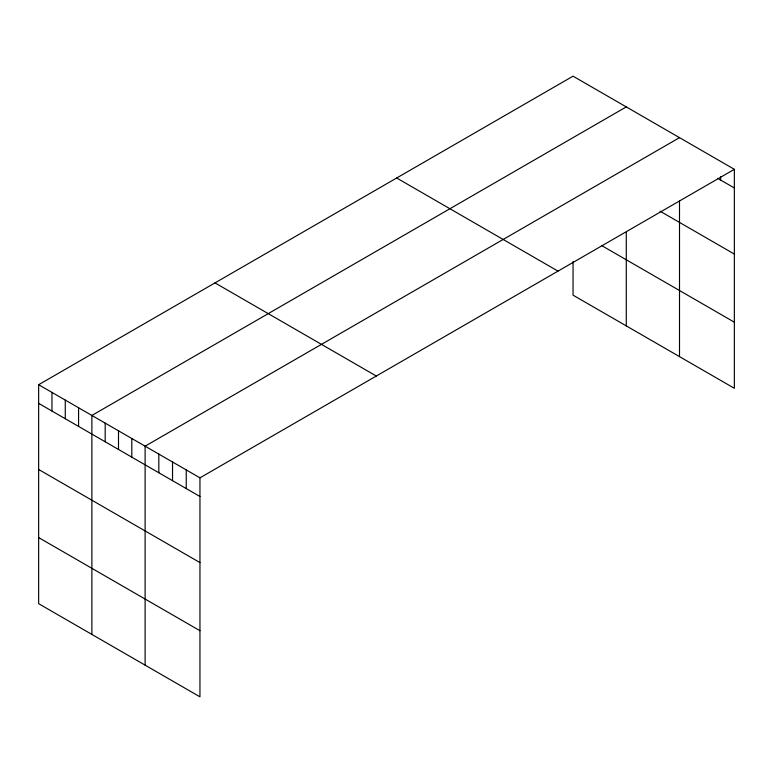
<?xml version="1.0" encoding="UTF-8"?>
<svg xmlns="http://www.w3.org/2000/svg" width="773" height="773" viewBox="0 0 773 773"><rect width="100%" height="100%" fill="white"/><g stroke="black" fill="none" stroke-linecap="round" stroke-linejoin="round"><path stroke-width="1.16" d="M38.65 384.712L199.956 477.84L199.956 696.821L38.65 603.684L38.65 384.712L573.044 76.179L734.35 169.316L734.35 388.288L573.044 295.16L573.044 261.506M626.275 106.916L91.881 415.449L91.881 634.42M679.506 137.652L145.111 446.176L145.111 665.147M199.956 477.84L734.35 169.316M717.702 178.36L734.35 187.965M660.055 211.184L734.35 254.075M601.703 245.601L734.35 322.186M396.694 178.003L558 271.13M215 282.899L376.306 376.026M38.65 403.361L199.956 496.498M38.65 469.472L199.956 562.599M38.65 537.583L199.956 630.71M720.639 176.553L720.639 180.051M679.506 200.777L679.506 356.624M626.275 232.538L626.275 325.887M186.245 469.926L186.245 488.575M172.534 462.012L172.534 480.661M158.823 454.099L158.823 472.747M131.806 438.494L131.806 457.143M118.501 430.812L118.501 449.461M105.186 423.131L105.186 441.779M78.575 407.758L78.575 426.416M65.27 400.076L65.27 418.734M51.955 392.394L51.955 411.043"/></g></svg>
